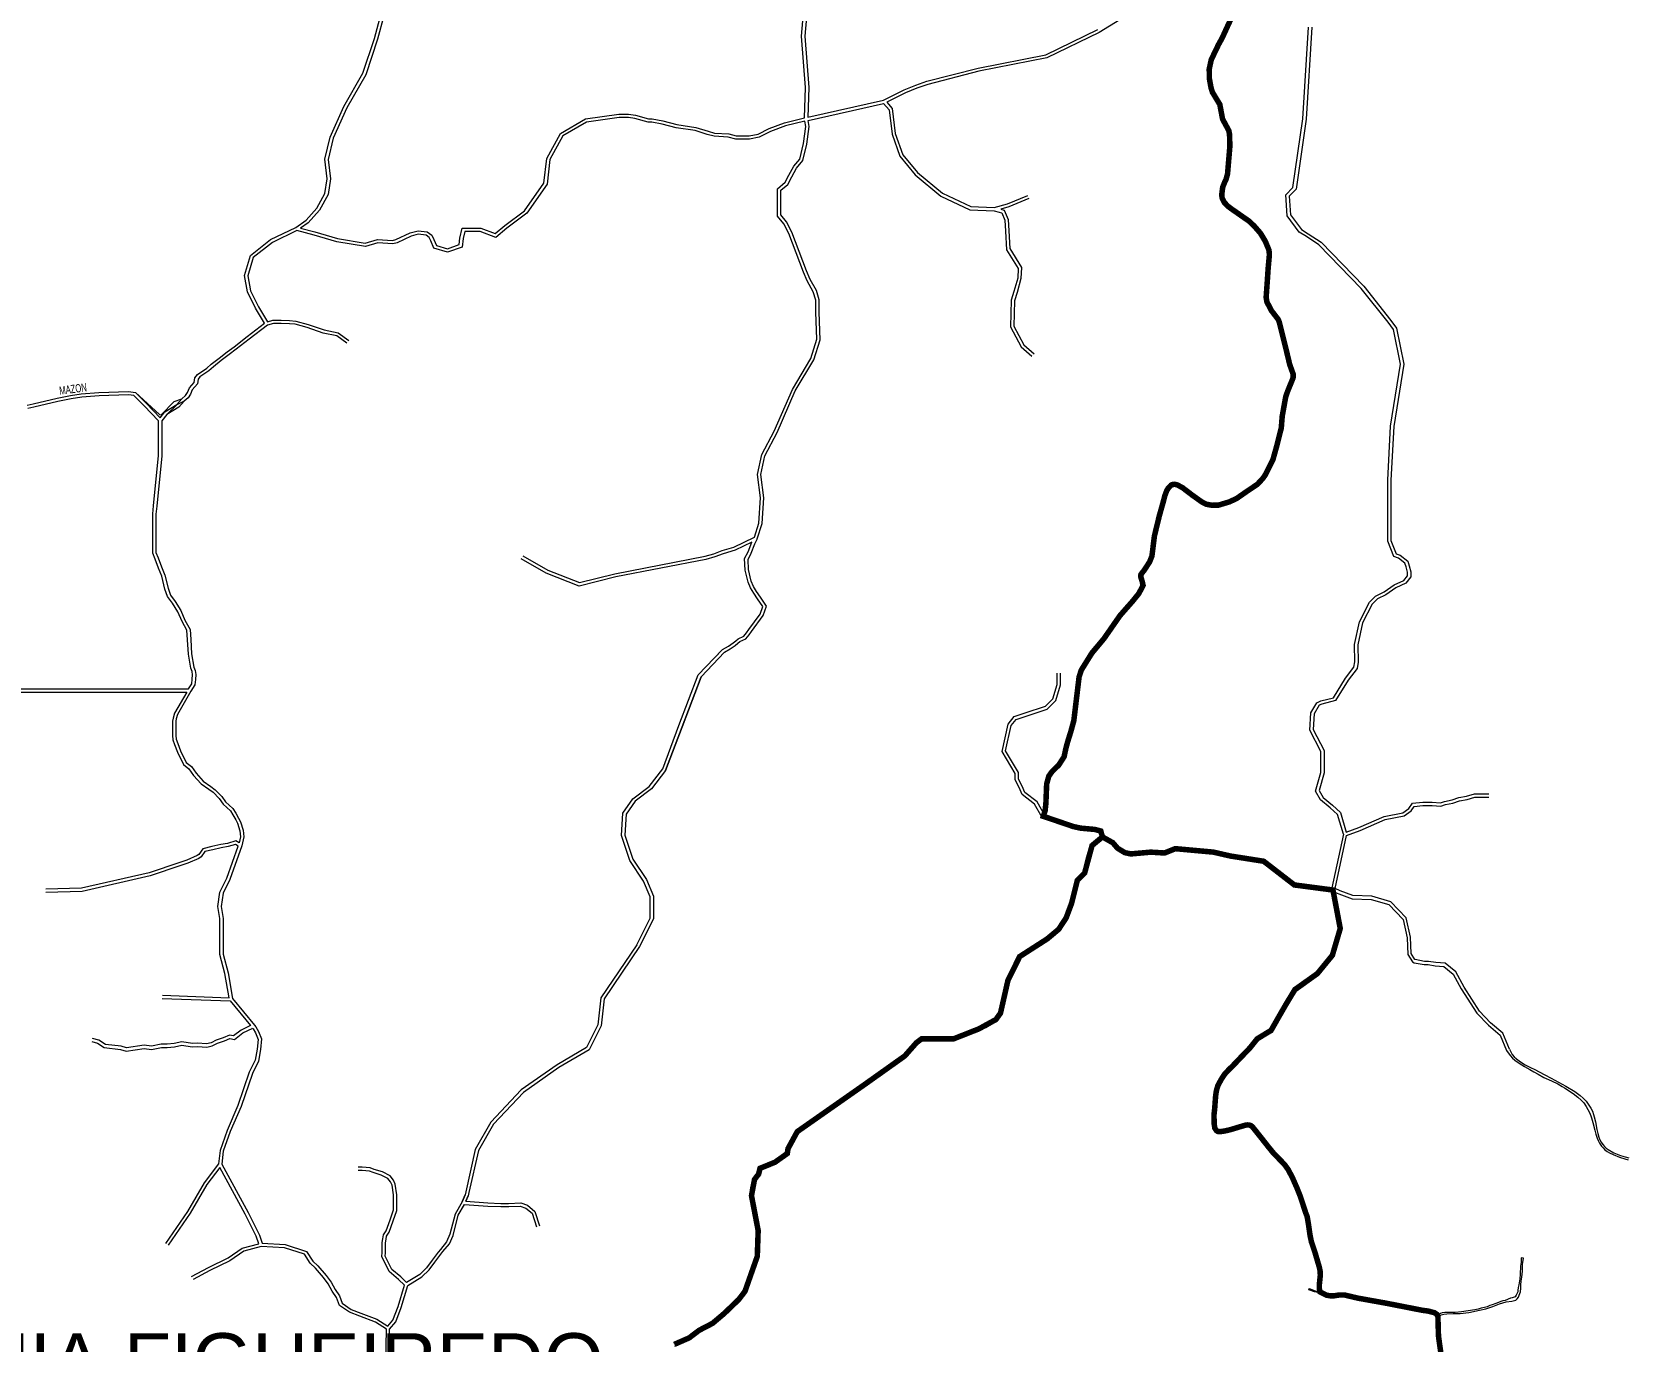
# Model space of a CAD drawing. Header units: millimetres. Extents: x 617885 to 663705, y 7172943 to 7234736.
# Drawn here: x 654254 to 657141, y 7186271 to 7188643 of the extents above; entities that cross this region are included whole.
import ezdxf

# ---------------------------------------------------------------- set-up
doc = ezdxf.new("R2010")
doc.units = ezdxf.units.MM
doc.layers.add('BAIRROS', color=12, linetype='Continuous')
doc.layers.add('TOP_VIAS 10.000', color=7, linetype='Continuous', lineweight=9)
doc.layers.add('VIAS', color=7, linetype='Continuous', lineweight=5)
doc.styles.add('LDUP', font='LDUP.SHX')
doc.styles.get("Standard").update_dxf_attribs({"font": 'arial.ttf'})

msp = doc.modelspace()

# ---------------------------------------------------------------- linework, layer by layer
at = {"layer": 'BAIRROS', "lineweight": 40, "ltscale": 0.3, "const_width": 10}
for points in [[(655417.3, 7186265), (655444.2, 7186276.8), (655461.9, 7186290.3), (655486.3, 7186303), (655507.4, 7186320.8), (655533.8, 7186346.2), (655545.1, 7186361), (655567.4, 7186424.4), (655569, 7186471.1), (655556.9, 7186534.3), (655562.4, 7186563.7), (655569.8, 7186573.4), (655572.4, 7186583.9), (655599.5, 7186594.9), (655621.8, 7186610.7), (655623, 7186619.4), (655639.8, 7186650.3), (655763.2, 7186736.7), (655834.5, 7186787.4), (655855.8, 7186811.6), (655865.3, 7186818.6), (655922.7, 7186818.3), (655968.8, 7186836.5), (655999.6, 7186853.4), (656007.9, 7186865.1), (656021.5, 7186925), (656042.7, 7186967.5), (656092.5, 7186999.5), (656113.2, 7187016.8), (656126.8, 7187037.6), (656136.7, 7187064.1), (656147, 7187105.6), (656160.3, 7187119), (656173.7, 7187168.6), (656192.5, 7187184.2), (656189.5, 7187194.9), (656178.3, 7187197.8), (656153, 7187200.1), (656139.7, 7187203), (656093.2, 7187218.9), (656085.4, 7187221.4), (656088.7, 7187231.8), (656090.1, 7187245.3), (656091.5, 7187280.1), (656095.4, 7187294.4), (656101.4, 7187302.7), (656113.4, 7187314.4), (656123.1, 7187329.5), (656126.4, 7187345.1), (656129.9, 7187357.8), (656135.4, 7187375.4), (656140.7, 7187394.9), (656150.2, 7187473.9), (656154.1, 7187486.2), (656173.5, 7187517.4), (656195.1, 7187543.2), (656224.3, 7187585.2), (656246.9, 7187610.9), (656258.5, 7187625.2), (656266.1, 7187639.9), (656264.4, 7187647.4), (656262, 7187655), (656262.2, 7187659.7), (656268.5, 7187667.8), (656278, 7187682.5), (656282.1, 7187692.8), (656283.9, 7187707.2), (656286.6, 7187729.2), (656295.5, 7187765.8), (656302.7, 7187791.4), (656305.4, 7187802.1), (656309, 7187811.5), (656311.5, 7187815.7), (656316.6, 7187821.2), (656318.6, 7187822.4), (656323.3, 7187823), (656328.4, 7187821.8), (656337.8, 7187816.6), (656355.4, 7187803.2), (656373.7, 7187790.2), (656380.7, 7187786.9), (656390.5, 7187785), (656402.2, 7187785.1), (656422.5, 7187791.2), (656435.6, 7187797.3), (656454.4, 7187810.4), (656472.8, 7187822.7), (656482.5, 7187833), (656486.7, 7187838.8), (656501.1, 7187867), (656508.6, 7187893.9), (656513.8, 7187914.6), (656516.4, 7187924.9), (656518.1, 7187946.2), (656524.4, 7187981.3), (656527.4, 7187990.1), (656528, 7187991.6), (656532.7, 7188003.2), (656537.4, 7188014.7), (656538.1, 7188017.4), (656537.8, 7188022.9), (656531.7, 7188039.9), (656523.7, 7188073.3), (656512.7, 7188117.1), (656510.5, 7188122.1), (656498.5, 7188137.7), (656490.3, 7188153.5), (656489, 7188161.8), (656490.9, 7188188.4), (656492.6, 7188213.6), (656494.9, 7188239), (656494.1, 7188247.3), (656487.4, 7188263.3), (656478.5, 7188278.1), (656467.2, 7188291), (656457.9, 7188299.8), (656426.6, 7188321.6), (656419.7, 7188326.8), (656413.3, 7188333.4), (656409.4, 7188341.3), (656408.5, 7188347), (656410.3, 7188361.3), (656413.9, 7188370.2), (656416.6, 7188376.1), (656419.1, 7188385.3), (656423.3, 7188435.5), (656422.7, 7188456.9), (656421.3, 7188463.9), (656414.1, 7188477.1), (656410, 7188485), (656405.1, 7188511), (656391.7, 7188533.2), (656389.2, 7188541.2), (656386.2, 7188557.7), (656385.9, 7188575.2), (656389.6, 7188592.2), (656402.7, 7188619.5), (656409.1, 7188631), (656429.7, 7188675.9)], [(656806.7, 7186239.8), (656801.1, 7186280), (656800.1, 7186315.2), (656798.1, 7186319.5), (656793.8, 7186322.3), (656781.9, 7186325.4), (656772.2, 7186326.6), (656706.4, 7186339.5), (656655.1, 7186348.7), (656630.4, 7186354.5), (656621.3, 7186354.4), (656611.9, 7186352.9), (656605, 7186352.9), (656598.1, 7186354.1), (656586.6, 7186359.8), (656585.5, 7186364.9), (656585.2, 7186371.8), (656587.1, 7186390.3), (656586.7, 7186397.9), (656585.4, 7186404.4), (656577.2, 7186432.3), (656571.1, 7186450.3), (656568.7, 7186461.4), (656565.6, 7186482.8), (656564.2, 7186491.3), (656563.1, 7186496.9), (656560.5, 7186503.6), (656550.8, 7186533.3), (656544.9, 7186548.1), (656536.9, 7186566.2), (656529.2, 7186581.2), (656522.4, 7186590.6), (656513.3, 7186600.1), (656502.1, 7186611.6), (656492.5, 7186623.4), (656478.4, 7186641.3), (656471.5, 7186650), (656464.5, 7186658.7), (656461.4, 7186661.3), (656457.8, 7186662.4), (656455.6, 7186662.5), (656451.3, 7186662), (656439.8, 7186658.6), (656424.7, 7186654), (656414, 7186651.5), (656405.5, 7186650.3), (656401.4, 7186650.7), (656399.1, 7186652.1), (656396.1, 7186656.5), (656394.8, 7186664.6), (656394.6, 7186680.9), (656395.8, 7186692.1), (656396.9, 7186707.2), (656397.6, 7186715.9), (656398.5, 7186722.1), (656399.6, 7186727.1), (656401.7, 7186734), (656404, 7186738.3), (656408.5, 7186746.3), (656414, 7186754.6), (656422, 7186763.2), (656427.7, 7186768.6), (656438.1, 7186779.5), (656445.6, 7186787.4), (656459.3, 7186801.6), (656472.9, 7186818.5), (656497.9, 7186833.7), (656513.9, 7186861.8), (656525.4, 7186881.7), (656541.2, 7186907.8), (656581.8, 7186936.6), (656608.9, 7186969.7), (656623.2, 7187018.3), (656610, 7187088), (656540.1, 7187097.2), (656484.6, 7187140.1), (656424.2, 7187149.6), (656393.8, 7187156.6), (656324.5, 7187162.9), (656305, 7187155.1), (656280.1, 7187156.6), (656243.8, 7187153.4), (656233.1, 7187155.7), (656219.9, 7187163.7), (656211.3, 7187173.7), (656192.5, 7187184.2), (656189.5, 7187194.9), (656178.3, 7187197.8), (656153, 7187200.1), (656139.7, 7187203), (656093.2, 7187218.9), (656085.4, 7187221.4), (656088.7, 7187231.8), (656090.1, 7187245.3), (656091.5, 7187280.1), (656095.4, 7187294.4), (656101.4, 7187302.7), (656113.4, 7187314.4), (656123.1, 7187329.5), (656126.4, 7187345.1), (656129.9, 7187357.8), (656135.4, 7187375.4), (656140.7, 7187394.9), (656150.2, 7187473.9), (656154.1, 7187486.2), (656173.5, 7187517.4), (656195.1, 7187543.2), (656224.3, 7187585.2), (656246.9, 7187610.9), (656258.5, 7187625.2), (656266.1, 7187639.9), (656264.4, 7187647.4), (656262, 7187655), (656262.2, 7187659.7), (656268.5, 7187667.8), (656278, 7187682.5), (656282.1, 7187692.8), (656283.9, 7187707.2), (656286.6, 7187729.2), (656295.5, 7187765.8), (656302.7, 7187791.4), (656305.4, 7187802.1), (656309, 7187811.5), (656311.5, 7187815.7), (656316.6, 7187821.2), (656318.6, 7187822.4), (656323.3, 7187823), (656328.4, 7187821.8), (656337.8, 7187816.6), (656355.4, 7187803.2), (656373.7, 7187790.2), (656380.7, 7187786.9), (656390.5, 7187785), (656402.2, 7187785.1), (656422.5, 7187791.2), (656435.6, 7187797.3), (656454.4, 7187810.4), (656472.8, 7187822.7), (656482.5, 7187833), (656486.7, 7187838.8), (656501.1, 7187867), (656508.6, 7187893.9), (656513.8, 7187914.6), (656516.4, 7187924.9), (656518.1, 7187946.2), (656524.4, 7187981.3), (656527.4, 7187990.1), (656528, 7187991.6), (656532.7, 7188003.2), (656537.4, 7188014.7), (656538.1, 7188017.4), (656537.8, 7188022.9), (656531.7, 7188039.9), (656523.7, 7188073.3), (656512.7, 7188117.1), (656510.5, 7188122.1), (656498.5, 7188137.7), (656490.3, 7188153.5), (656489, 7188161.8), (656490.9, 7188188.4), (656492.6, 7188213.6), (656494.9, 7188239), (656494.1, 7188247.3), (656487.4, 7188263.3), (656478.5, 7188278.1), (656467.2, 7188291), (656457.9, 7188299.8), (656426.6, 7188321.6), (656419.7, 7188326.8), (656413.3, 7188333.4), (656409.4, 7188341.3), (656408.5, 7188347), (656410.3, 7188361.3), (656413.9, 7188370.2), (656416.6, 7188376.1), (656419.1, 7188385.3), (656423.3, 7188435.5), (656422.7, 7188456.9), (656421.3, 7188463.9), (656414.1, 7188477.1), (656410, 7188485), (656405.1, 7188511), (656391.7, 7188533.2), (656389.2, 7188541.2), (656386.2, 7188557.7), (656385.9, 7188575.2), (656389.6, 7188592.2), (656402.7, 7188619.5), (656409.1, 7188631), (656429.7, 7188675.9)], [(656806.7, 7186239.8), (656801.1, 7186280), (656800.1, 7186315.2), (656798.1, 7186319.5), (656793.8, 7186322.3), (656781.9, 7186325.4), (656772.2, 7186326.6), (656706.4, 7186339.5), (656655.1, 7186348.7), (656630.4, 7186354.5), (656621.3, 7186354.4), (656611.9, 7186352.9), (656605, 7186352.9), (656598.1, 7186354.1), (656586.6, 7186359.8), (656585.5, 7186364.9), (656585.2, 7186371.8), (656587.1, 7186390.3), (656586.7, 7186397.9), (656585.4, 7186404.4), (656577.2, 7186432.3), (656571.1, 7186450.3), (656568.7, 7186461.4), (656565.6, 7186482.8), (656564.2, 7186491.3), (656563.1, 7186496.9), (656560.5, 7186503.6), (656550.8, 7186533.3), (656544.9, 7186548.1), (656536.9, 7186566.2), (656529.2, 7186581.2), (656522.4, 7186590.6), (656513.3, 7186600.1), (656502.1, 7186611.6), (656492.5, 7186623.4), (656478.4, 7186641.3), (656471.5, 7186650), (656464.5, 7186658.7), (656461.4, 7186661.3), (656457.8, 7186662.4), (656455.6, 7186662.5), (656451.3, 7186662), (656439.8, 7186658.6), (656424.7, 7186654), (656414, 7186651.5), (656405.5, 7186650.3), (656401.4, 7186650.7), (656399.1, 7186652.1), (656396.1, 7186656.5), (656394.8, 7186664.6), (656394.6, 7186680.9), (656395.8, 7186692.1), (656396.9, 7186707.2), (656397.6, 7186715.9), (656398.5, 7186722.1), (656399.6, 7186727.1), (656401.7, 7186734), (656404, 7186738.3), (656408.5, 7186746.3), (656414, 7186754.6), (656422, 7186763.2), (656427.7, 7186768.6), (656438.1, 7186779.5), (656445.6, 7186787.4), (656459.3, 7186801.6), (656472.9, 7186818.5), (656497.9, 7186833.7), (656513.9, 7186861.8), (656525.4, 7186881.7), (656541.2, 7186907.8), (656581.8, 7186936.6), (656608.9, 7186969.7), (656623.2, 7187018.3), (656610, 7187088), (656540.1, 7187097.2), (656484.6, 7187140.1), (656424.2, 7187149.6), (656393.8, 7187156.6), (656324.5, 7187162.9), (656305, 7187155.1), (656280.1, 7187156.6), (656243.8, 7187153.4), (656233.1, 7187155.7), (656219.9, 7187163.7), (656211.3, 7187173.7), (656192.5, 7187184.2), (656173.7, 7187168.6), (656160.3, 7187119), (656147, 7187105.6), (656136.7, 7187064.1), (656126.8, 7187037.6), (656113.2, 7187016.8), (656092.5, 7186999.5), (656042.7, 7186967.5), (656021.5, 7186925), (656007.9, 7186865.1), (655999.6, 7186853.4), (655968.8, 7186836.5), (655922.7, 7186818.3), (655865.3, 7186818.6), (655855.8, 7186811.6), (655834.5, 7186787.4), (655763.2, 7186736.7), (655639.8, 7186650.3), (655623, 7186619.4), (655621.8, 7186610.7), (655599.5, 7186594.9), (655572.4, 7186583.9), (655569.8, 7186573.4), (655562.4, 7186563.7), (655556.9, 7186534.3), (655569, 7186471.1), (655567.4, 7186424.4), (655545.1, 7186361), (655533.8, 7186346.2), (655507.4, 7186320.8), (655486.3, 7186303), (655461.9, 7186290.3), (655444.2, 7186276.8), (655417.3, 7186265)]]:
    msp.add_lwpolyline(points, dxfattribs=at)
at = {"layer": 'VIAS', "color": 253}
for points in [[(654731.5, 7188288.3), (654750.1, 7188301.3), (654769.8, 7188323.1), (654784.2, 7188349.9), (654788.3, 7188376.6), (654784.1, 7188411.7), (654793.8, 7188451.8), (654818.4, 7188507.4), (654852.9, 7188567.5), (654874.1, 7188630.8), (654896.4, 7188715.2)], [(654902.4, 7188714.5), (654879.8, 7188629.1), (654858.4, 7188565), (654823.8, 7188504.7), (654799.5, 7188449.9), (654790.2, 7188411.4), (654794.4, 7188376.5), (654790, 7188348), (654774.7, 7188319.6), (654754.1, 7188296.8), (654740, 7188286.9), (654766.2, 7188280.1), (654807.1, 7188268.1), (654857.4, 7188259.8), (654879.5, 7188266.5), (654906.9, 7188264.8), (654913, 7188266.4), (654938.6, 7188278.3), (654953.1, 7188281.9), (654969.8, 7188280.1), (654977.9, 7188274), (654981.6, 7188266.5), (654986.3, 7188255.7), (655006.2, 7188249.6), (655027.4, 7188257.2), (655028.9, 7188269.1), (655032.9, 7188287), (655066.6, 7188287), (655092.8, 7188277.2), (655110.3, 7188291.5), (655145.8, 7188318.5), (655181, 7188368.7), (655186.1, 7188412.9), (655210.7, 7188458.5), (655256.3, 7188484.8), (655316.9, 7188493.5), (655334.4, 7188493.5), (655346.8, 7188491.7), (655370.5, 7188484.9), (655377.2, 7188484.9), (655396.3, 7188481.5), (655421.9, 7188474.6), (655456.1, 7188469.5), (655478.5, 7188462.6), (655490.1, 7188459.3), (655515.7, 7188457.6), (655529.3, 7188454.2), (655552.5, 7188454.2), (655568.9, 7188457.5), (655589.2, 7188467.6), (655616.8, 7188478), (655653.2, 7188486.9), (655654.7, 7188541.7), (655647.4, 7188634.8), (655653.5, 7188704.7)], [(655659.5, 7188704), (655653.4, 7188634.7), (655660.7, 7188541.8), (655659.2, 7188488.3), (655796.2, 7188519.1), (655833.6, 7188537.4), (655854.5, 7188546.2), (655874.5, 7188553.1), (655967.2, 7188577.1), (656090.2, 7188601), (656183.9, 7188647)], [(656280.2, 7188698.6), (656186.8, 7188641.7), (656092.1, 7188595.3), (655968.5, 7188571.3), (655876.2, 7188547.4), (655856.6, 7188540.6), (655836.1, 7188531.9), (655802, 7188515.2), (655811.9, 7188503.6), (655817.3, 7188458.5), (655830.8, 7188420.1), (655857.8, 7188387.9), (655903, 7188350.2), (655954, 7188326.2), (655996.4, 7188324.2), (656020.7, 7188331.1), (656057.2, 7188346.2)], [(656719.6, 7188103.3), (656709.8, 7188116.4), (656661.2, 7188177.7), (656584.6, 7188256.8), (656561.9, 7188271.9), (656548.6, 7188279.9), (656527.3, 7188309.2), (656524.5, 7188347.3), (656537.6, 7188360.4), (656555.4, 7188484.8), (656565.6, 7188651.1)], [(656571.6, 7188650.8), (656561.4, 7188484.2), (656543.3, 7188357.5)], [(655670, 7188048.3), (655681.4, 7188084.9), (655679.2, 7188134.6), (655679.2, 7188157.4), (655674.5, 7188173.8), (655663.2, 7188194.1), (655656.5, 7188209.6), (655629.8, 7188279.8), (655620.6, 7188298.2), (655609.9, 7188311.1), (655609.9, 7188355.6), (655622.7, 7188366.3), (655629.7, 7188380.2), (655638.5, 7188395.5), (655649.9, 7188409.3), (655656.9, 7188439.2), (655661.4, 7188471.2), (655659.6, 7188482.3), (655796.1, 7188512.9), (655806.2, 7188501.1), (655811.4, 7188457.1), (655825.5, 7188417.1), (655853.6, 7188383.6), (655899.7, 7188345.1), (655952.6, 7188320.3), (655996.3, 7188318.1), (656005.5, 7188315.9), (656010.1, 7188314.5), (656015.8, 7188301.5), (656016.7, 7188281.8), (656019, 7188248), (656040.1, 7188214), (656039, 7188196.5), (656032, 7188172.1), (656027.2, 7188156.4), (656026, 7188108.2), (656045.5, 7188071.7), (656064.8, 7188054.8)], [(655395, 7188475.6), (655376.6, 7188478.9), (655369.6, 7188478.9), (655345.5, 7188485.8), (655334, 7188487.5), (655317.3, 7188487.5), (655258.3, 7188479.1), (655215.2, 7188454.2), (655191.9, 7188411.1), (655186.8, 7188366.5), (655150.2, 7188314.3), (655114, 7188286.8), (655093.9, 7188270.3), (655065.5, 7188281), (655037.7, 7188281), (655034.8, 7188268.1), (655032.9, 7188252.8), (655006.3, 7188243.3), (654981.8, 7188250.8), (654976.2, 7188264), (654973.1, 7188270.1), (654967.5, 7188274.3), (654953.5, 7188275.8), (654940.6, 7188272.6), (654915, 7188260.7), (654907.5, 7188258.8), (654880.2, 7188260.5), (654857.9, 7188253.6), (654805.7, 7188262.3), (654764.6, 7188274.3), (654733.3, 7188282.5), (654689.1, 7188261.3), (654654.6, 7188233.8), (654645, 7188200.9), (654649.8, 7188173.6), (654663.8, 7188144.7), (654680.3, 7188117.5), (654690.3, 7188120.5), (654705.2, 7188120.5), (654720.4, 7188119.9), (654731.5, 7188118.7), (654754, 7188112.6), (654782.7, 7188102.5), (654808.3, 7188097.6), (654827.4, 7188083.4)], [(655603.9, 7188308.9), (655603.9, 7188358.4), (655617.9, 7188370.1), (655624.4, 7188383), (655633.5, 7188399), (655644.4, 7188412.1), (655651, 7188440.3), (655655.4, 7188471.1), (655653.7, 7188480.9), (655618.6, 7188472.2), (655591.6, 7188462.1), (655570.9, 7188451.8), (655553.1, 7188448.2), (655528.5, 7188448.2), (655514.8, 7188451.7), (655489.1, 7188453.4), (655476.8, 7188456.9), (655454.8, 7188463.7), (655420.7, 7188468.8), (655395, 7188475.6)], [(656059.5, 7188340.6), (656022.7, 7188325.4), (656008.3, 7188321.3), (656014.5, 7188319.4), (656021.7, 7188302.9), (656022.7, 7188282.1), (656024.9, 7188249.9), (656046.2, 7188215.6), (656045, 7188195.5), (656037.8, 7188170.4), (656033.2, 7188155.5), (656032.1, 7188109.6), (656050.3, 7188075.5), (656068.7, 7188059.3)], [(656543.3, 7188357.5), (656530.7, 7188345)], [(656530.7, 7188345), (656533.1, 7188311.4)], [(655142.5, 7187693.2), (655187.9, 7187667.3), (655245.4, 7187644.9), (655309.7, 7187661), (655472.9, 7187692.6), (655488.6, 7187697.3), (655503.7, 7187702.9), (655525.1, 7187709.2), (655562.1, 7187727.1), (655570.5, 7187752.8), (655573, 7187798.3), (655567.9, 7187841), (655575.6, 7187876.8), (655598.2, 7187919.5), (655630.9, 7187994.9), (655664.5, 7188050.7), (655675.4, 7188085.7), (655673.2, 7188134.5), (655673.2, 7188156.5), (655668.9, 7188171.5), (655657.8, 7188191.5), (655651, 7188207.3), (655624.3, 7188277.4), (655615.5, 7188294.9), (655603.9, 7188308.9)], [(656533.1, 7188311.4), (656552.8, 7188284.4), (656565.1, 7188277)], [(654245.3, 7187966.2), (654256.1, 7187968.7), (654299.5, 7187978.9), (654323.4, 7187984), (654343.1, 7187986.8), (654374.9, 7187989.5), (654428.8, 7187990.9), (654441, 7187989.4), (654484.6, 7187949.2), (654487.8, 7187948.7), (654511.4, 7187973), (654525, 7187977.7), (654532, 7187983.7), (654535.7, 7187989.2), (654538.8, 7187997.6), (654547.8, 7188007.6), (654548.8, 7188015.7), (654553.7, 7188021.8), (654570.4, 7188033.3), (654578.5, 7188040.4), (654593, 7188051.7), (654607.4, 7188063), (654619.7, 7188072.2), (654643.3, 7188090.7), (654675, 7188114.7), (654658.5, 7188141.9), (654644.1, 7188171.8), (654638.8, 7188201.2), (654649.4, 7188237.3), (654685.9, 7188266.4), (654731.5, 7188288.3)], [(656565.1, 7188277), (656588.5, 7188261.4), (656665.7, 7188181.6), (656714.6, 7188120), (656725.2, 7188105.8), (656738.2, 7188040.5), (656720.2, 7187927.5)], [(654823.8, 7188078.6), (654805.8, 7188092), (654781.1, 7188096.7), (654752.2, 7188106.9), (654730.4, 7188112.8), (654719.9, 7188113.9), (654705.1, 7188114.5), (654691.2, 7188114.5), (654680.4, 7188111.2), (654646.9, 7188085.9), (654623.3, 7188067.5), (654611, 7188058.3), (654596.7, 7188047), (654582.4, 7188035.8), (654574.1, 7188028.5), (654557.9, 7188017.4), (654554.6, 7188013.3), (654553.5, 7188005), (654544, 7187994.4), (654541, 7187986.4), (654536.5, 7187979.7), (654529.2, 7187973.4), (654519.8, 7187962.9), (654498.3, 7187949.7), (654489.1, 7187938), (654489.1, 7187874.8), (654479.8, 7187783.5), (654478.4, 7187768.9), (654478.4, 7187699.3), (654482.6, 7187689.5), (654488.5, 7187673.4), (654494.4, 7187658.5), (654500.3, 7187635), (654504.5, 7187622.4), (654513.1, 7187610.9), (654523.6, 7187594.5), (654530.9, 7187576.8), (654540, 7187560.2), (654541.5, 7187542), (654543, 7187515.7), (654547.1, 7187491.6), (654549.6, 7187485.8), (654550.8, 7187478.3), (654550, 7187469.6), (654548.9, 7187459.6), (654541.7, 7187448.1), (654517.6, 7187405.9), (654515, 7187398), (654514.4, 7187393.6)], [(656629, 7187188.9), (656618.4, 7187225.1), (656605, 7187237), (656587.3, 7187251.5), (656578.5, 7187267.2), (656588.2, 7187301), (656588.2, 7187339.1), (656568.2, 7187377.5), (656570.1, 7187409.1), (656580.6, 7187427.4), (656588, 7187430.5), (656610.9, 7187436.4), (656632.5, 7187471.8), (656648, 7187491.7), (656649.6, 7187501.3), (656648.8, 7187532.6), (656657.8, 7187574.1), (656676.4, 7187609.4), (656687.3, 7187620.3), (656702.9, 7187628.1), (656720.9, 7187641), (656738.4, 7187648.5), (656745, 7187657.3), (656745, 7187663.6), (656742.6, 7187673.4), (656740.3, 7187680.1), (656728.6, 7187689.4), (656720.1, 7187692.3), (656709.1, 7187719.7), (656709.1, 7187830.5), (656714.3, 7187928.1), (656732.1, 7188040.4), (656719.6, 7188103.3)], [(655401.4, 7187304.3), (655431.1, 7187383.6), (655465.5, 7187474.3), (655508, 7187518.9), (655518.4, 7187524.9), (655527.2, 7187530.7), (655532.4, 7187535.1), (655536, 7187538.1), (655546.9, 7187542.9), (655552.7, 7187550.5), (655557.1, 7187556.2), (655578.3, 7187585.2), (655584, 7187602.3), (655573, 7187618.8), (655566.2, 7187629), (655560.4, 7187638.1), (655556.4, 7187647.8), (655551.4, 7187668.5), (655550.6, 7187687), (655556.2, 7187698.3), (655563, 7187715.3), (655567.2, 7187723.6), (655567.4, 7187724), (655576.4, 7187751.7), (655579, 7187798.5), (655574, 7187840.7), (655581.3, 7187874.7), (655603.6, 7187916.9), (655636.3, 7187992.2), (655670, 7188048.3)], [(653862.8, 7187452.7), (654537.5, 7187452.7), (654543.1, 7187461.6), (654544, 7187470.2), (654544.7, 7187478.1), (654543.8, 7187484.1), (654541.3, 7187489.9), (654537, 7187515), (654535.5, 7187541.5), (654534.1, 7187558.5), (654525.5, 7187574.2), (654518.2, 7187591.7), (654508.1, 7187607.5), (654499.1, 7187619.5), (654494.5, 7187633.3), (654488.7, 7187656.7), (654482.9, 7187671.2), (654477, 7187687.3), (654472.4, 7187698.1), (654472.4, 7187769.2), (654473.9, 7187784.1), (654483.1, 7187875.1), (654483.1, 7187937.9), (654456.7, 7187965.2), (654438.2, 7187983.7), (654428.5, 7187984.9), (654375.2, 7187983.5), (654343.8, 7187980.8), (654324.5, 7187978.1), (654300.8, 7187973), (654257.4, 7187962.8), (654246.1, 7187960.2)], [(654441, 7187989.4), (654461, 7187969.4), (654485.9, 7187943.6), (654494.3, 7187954.2), (654515.9, 7187967.6), (654525, 7187977.7)], [(654529.2, 7187973.4), (654516.3, 7187966.9), (654498.3, 7187949.7)], [(656720.2, 7187927.5), (656715.1, 7187830.4), (656715.1, 7187720.9), (656724.6, 7187697.1)], [(655532.8, 7187543.3), (655543.1, 7187547.8), (655548, 7187554.2), (655552.3, 7187559.8), (655572.9, 7187587.9), (655577.4, 7187601.4), (655568, 7187615.5), (655561.2, 7187625.7), (655555.1, 7187635.3), (655550.6, 7187645.9), (655545.4, 7187667.7), (655544.5, 7187688.3), (655550.8, 7187700.7), (655557.8, 7187718.4), (655527.3, 7187703.6), (655505.6, 7187697.2), (655490.5, 7187691.6), (655474.3, 7187686.8), (655311, 7187655.1), (655245, 7187638.6), (655185.3, 7187661.8), (655139.5, 7187688)], [(656724.6, 7187697.1), (656731.5, 7187694.8), (656745.5, 7187683.7), (656748.3, 7187675), (656751, 7187664.3)], [(656751, 7187664.3), (656751, 7187655.3), (656742.2, 7187643.6), (656723.9, 7187635.7), (656706, 7187622.9), (656690.8, 7187615.4)], [(656690.8, 7187615.4), (656681.2, 7187605.8)], [(656681.2, 7187605.8), (656663.5, 7187572)], [(656663.5, 7187572), (656654.8, 7187532.1), (656655.7, 7187500.8)], [(655349.1, 7186988.8), (655373.4, 7187037.3), (655373.4, 7187075.4), (655361.4, 7187104.2), (655336.7, 7187141.3), (655321.5, 7187186.6), (655324.1, 7187227.5), (655342.1, 7187253.2), (655371.8, 7187275.5), (655396.1, 7187307.3), (655425.5, 7187385.8), (655460.3, 7187477.6), (655504.2, 7187523.6), (655515.2, 7187530), (655523.6, 7187535.5), (655528.5, 7187539.7), (655532.8, 7187543.3)], [(655503.9, 7187523.3), (655460.3, 7187477.6)], [(655508, 7187518.9), (655465.5, 7187474.3), (655431.1, 7187383.6), (655401.4, 7187304.3), (655376.1, 7187271.2), (655346.5, 7187249), (655330, 7187225.4), (655327.6, 7187187.4), (655342.1, 7187143.9), (655366.7, 7187107), (655379.4, 7187076.6), (655379.4, 7187035.9), (655354.3, 7186985.7), (655289.8, 7186890.7), (655284.6, 7186842), (655262.9, 7186798.3), (655208, 7186766.4), (655143.7, 7186721.3), (655089.9, 7186664.1), (655062.4, 7186615.9), (655045.2, 7186539.8), (655043.8, 7186534.2), (655039.8, 7186524.4), (655079.5, 7186521.5), (655102.9, 7186520.4), (655117.1, 7186520.4), (655139.1, 7186521.5), (655151.4, 7186517), (655164.8, 7186505.9), (655173.2, 7186479.5)], [(656655.7, 7187500.8), (656653.7, 7187489.2), (656637.4, 7187468.4)], [(655864, 7186821.3), (655921.5, 7186821.3), (655932.5, 7186824.6), (655948.6, 7186831.5), (655963.7, 7186837.3), (655978.6, 7186844.2), (655997.6, 7186855.4), (656005, 7186866), (656018.9, 7186926.6), (656040.4, 7186969.6), (656090.7, 7187001.4), (656111.2, 7187019.2), (656123.9, 7187039.6), (656134.2, 7187065.4), (656139.4, 7187086.1), (656144.8, 7187107.9), (656157.9, 7187120.9), (656163, 7187143.8), (656171.1, 7187170.9), (656188.8, 7187186), (656187.4, 7187192.2), (656179, 7187194.3), (656164.7, 7187195.8), (656150.6, 7187197.4), (656141, 7187199), (656129.3, 7187202.7), (656083.2, 7187219.5), (656069.7, 7187243.7), (656047.1, 7187261), (656041.5, 7187273.6), (656034.6, 7187287.4), (656034.6, 7187299.2), (656010.7, 7187339), (656021.5, 7187388.6), (656032.9, 7187402.3), (656052.4, 7187408.8), (656089.1, 7187421), (656102.7, 7187434.5), (656110.6, 7187460.4), (656110.6, 7187480.7)], [(656629, 7187188.9), (656608, 7187092.2), (656541.6, 7187099.9), (656486.7, 7187142.8), (656426.2, 7187152.2), (656394, 7187159.8), (656369.3, 7187162.9), (656324.1, 7187166), (656305.7, 7187158.4), (656280.2, 7187159.9), (656260, 7187158.3), (656243.6, 7187156.8), (656235.3, 7187158.2), (656222.4, 7187165.4), (656213.2, 7187176), (656194.8, 7187186.9), (656192.4, 7187197.1), (656180.1, 7187200.2), (656165.3, 7187201.8), (656151.4, 7187203.4), (656142.4, 7187204.9), (656131.3, 7187208.4), (656087.4, 7187224.3), (656074.3, 7187247.8), (656051.9, 7187264.9), (656046.9, 7187276.2), (656040.6, 7187288.8), (656040.6, 7187300.9), (656017, 7187340), (656027, 7187385.9), (656036.4, 7187397.1), (656054.3, 7187403.1), (656092.4, 7187415.8), (656108, 7187431.4), (656116.6, 7187459.5), (656116.6, 7187480.7)], [(656637.4, 7187468.4), (656614.8, 7187431.2), (656589.9, 7187424.8)], [(653862.8, 7187446.7), (654534, 7187446.7), (654512.1, 7187408.4), (654509.2, 7187399.4), (654508.4, 7187394)], [(656576, 7187407.3), (656574.3, 7187378.8), (656594.2, 7187340.6), (656594.2, 7187300.2)], [(656584.8, 7187422.6), (656576, 7187407.3)], [(656589.9, 7187424.8), (656584.8, 7187422.6)], [(654508.4, 7187394), (654508.4, 7187367.7), (654509.1, 7187360.2), (654512.1, 7187351.4), (654517.1, 7187337.8), (654528, 7187315.3), (654538, 7187307.4), (654546.3, 7187295.7), (654560, 7187280.5), (654574.3, 7187270.5), (654581.8, 7187265.1), (654592.7, 7187253.5), (654599.8, 7187243.6), (654613.1, 7187231.7)], [(654514.4, 7187393.6), (654514.4, 7187368), (654515, 7187361.4), (654517.7, 7187353.4), (654522.6, 7187340.2), (654532.8, 7187319.2), (654542.4, 7187311.6), (654551, 7187299.4), (654564, 7187285.1), (654577.8, 7187275.4), (654585.8, 7187269.6), (654597.4, 7187257.3), (654604.3, 7187247.6), (654617.8, 7187235.6), (654623, 7187227.4)], [(656594.2, 7187300.2), (656585, 7187268)], [(656585, 7187268), (656592, 7187255.4)], [(656851.6, 7187258), (656866.4, 7187262.4)], [(656866.4, 7187262.4), (656892.5, 7187262.4)], [(654613.1, 7187231.7), (654617.8, 7187224.4), (654622.7, 7187215.3), (654626, 7187209.3), (654630.1, 7187195.1), (654631.4, 7187184.6), (654629, 7187173.6), (654623.1, 7187177.1), (654607.6, 7187172.4), (654595.6, 7187170.3), (654579.7, 7187166.7), (654563.5, 7187162.9), (654556.1, 7187152.4), (654553.2, 7187150.7), (654534.1, 7187142.2), (654521.3, 7187138), (654466.3, 7187119.4), (654343.7, 7187091.6), (654278.8, 7187089.4)], [(656592, 7187255.4), (656608.9, 7187241.6)], [(656608.9, 7187241.6), (656623.7, 7187228.4), (656634, 7187193), (656657, 7187201.5), (656702.5, 7187221.2), (656736.4, 7187228)], [(656646, 7187077.9), (656622.9, 7187086.3), (656613.8, 7187090.6), (656634.6, 7187186.8), (656659.2, 7187195.9), (656704.3, 7187215.5), (656738.9, 7187222.4), (656751.8, 7187231.6), (656757.3, 7187239.4), (656772.9, 7187241), (656789.7, 7187241), (656805.6, 7187240.1), (656813.7, 7187242.8), (656827.4, 7187245.4), (656839.4, 7187249.6), (656853, 7187252.2), (656867.2, 7187256.4)], [(656736.4, 7187228), (656747.5, 7187235.9)], [(656747.5, 7187235.9), (656753.9, 7187245.1), (656772.6, 7187247), (656789.9, 7187247)], [(656789.9, 7187247), (656804.8, 7187246.2), (656812.2, 7187248.6), (656825.8, 7187251.2), (656837.8, 7187255.4)], [(656837.8, 7187255.4), (656851.6, 7187258)], [(656867.2, 7187256.4), (656892.5, 7187256.4)], [(654623, 7187227.4), (654627.9, 7187218.2), (654631.6, 7187211.6), (654636, 7187196.3), (654637.5, 7187184.3), (654634, 7187168.3), (654633.9, 7187168), (654612.4, 7187107.3), (654599.9, 7187082.4), (654596.5, 7187058.1), (654600, 7187036.7), (654600, 7186972), (654609, 7186938.1), (654617.1, 7186891.2), (654656.9, 7186843.2), (654657, 7186843), (654659.3, 7186839.9), (654663.9, 7186831.6), (654669.4, 7186818.3), (654667.8, 7186799.1), (654664.1, 7186778.1), (654652.9, 7186755.6), (654632.4, 7186695.7), (654612.7, 7186650.3), (654600.3, 7186614.8), (654597.8, 7186591.3), (654645.3, 7186503.6), (654665.6, 7186463), (654670.5, 7186448), (654712.1, 7186445.6), (654751.2, 7186433.4), (654762.5, 7186415.7), (654771.7, 7186407.2), (654786.7, 7186389.9), (654795.5, 7186377.9), (654802.6, 7186364.6), (654810.5, 7186352.8), (654815.7, 7186339.3), (654831.8, 7186328.3), (654849.4, 7186321.5), (654878.6, 7186310.4), (654898.1, 7186297.8), (654907.5, 7186309), (654916.9, 7186333.8), (654928.4, 7186372.4), (654917.8, 7186382.6), (654900.8, 7186396.8), (654887.2, 7186423.9), (654888.3, 7186431.1), (654888.3, 7186449.5), (654889.2, 7186456.2), (654890.2, 7186463.2), (654895, 7186470.9), (654902.3, 7186490.8), (654908.5, 7186508.7), (654908.5, 7186535.6), (654905.9, 7186553.4), (654903.4, 7186559.2), (654898.5, 7186565.7), (654886.4, 7186571.7), (654871.9, 7186576.2), (654864.8, 7186578.9), (654851.5, 7186579.8), (654844.3, 7186579.8)], [(655865.9, 7186815.3), (655922.3, 7186815.3), (655934.5, 7186819), (655950.9, 7186826), (655966, 7186831.8), (655981.4, 7186838.8), (656001.8, 7186850.9), (656010.6, 7186863.5), (656024.5, 7186924.6), (656045, 7186965.4), (656094.3, 7186996.5), (656115.8, 7187015.3), (656129.3, 7187036.9), (656139.9, 7187063.5), (656145.2, 7187084.7), (656150.3, 7187104.8), (656163.4, 7187117.9), (656168.8, 7187142.3), (656176.4, 7187167.5), (656192.5, 7187181.3), (656209.3, 7187171.4), (656218.6, 7187160.6), (656233.3, 7187152.5), (656243.3, 7187150.8), (656260.5, 7187152.4), (656280.2, 7187153.9), (656306.7, 7187152.3), (656325.1, 7187160), (656368.7, 7187157), (656393, 7187153.9), (656425.1, 7187146.3), (656484.2, 7187137.1), (656538.5, 7187094.7), (656540, 7187094.1), (656607.8, 7187086.2), (656620.1, 7187018.2), (656606.3, 7186970.7), (656579.8, 7186938.3), (656538.9, 7186909), (656507.3, 7186857.3), (656496.2, 7186835.1), (656471.9, 7186822.2), (656455.4, 7186802)], [(654609, 7187166.6), (654596.7, 7187164.4), (654581.1, 7187160.9), (654567.1, 7187157.5), (654560.2, 7187147.9), (654555.9, 7187145.3), (654536.3, 7187136.6), (654523.2, 7187132.3), (654467.9, 7187113.6), (654344.5, 7187085.6), (654279, 7187083.4)], [(654594, 7186971.2), (654594, 7187036.2), (654590.4, 7187058), (654594.1, 7187084.2), (654606.9, 7187109.7), (654627.4, 7187167.6), (654622.3, 7187170.6), (654609, 7187166.6)], [(656460, 7186798.2), (656475.8, 7186817.4), (656500.7, 7186830.7), (656512.5, 7186854.3), (656543.4, 7186904.9), (656583.9, 7186933.9), (656611.7, 7186967.9), (656626.3, 7187017.9), (656614.4, 7187083.7), (656620.6, 7187080.8), (656644.8, 7187072), (656679.3, 7187070.9), (656711.4, 7187061.6), (656737.1, 7187034.8), (656744.4, 7187001.6), (656745.5, 7186971), (656753.9, 7186957.8), (656757.2, 7186956.2), (656775, 7186952.8), (656782.6, 7186952.8), (656795.4, 7186950.7), (656810.7, 7186949.7), (656827.7, 7186935.6), (656842.5, 7186909.2), (656870.7, 7186864.9), (656891.5, 7186842.9), (656912.6, 7186825), (656924.2, 7186797.4)], [(656929.7, 7186799.7), (656917.5, 7186828.6), (656895.6, 7186847.2), (656875.4, 7186868.6), (656847.7, 7186912.3), (656832.4, 7186939.6), (656813, 7186955.6), (656796.1, 7186956.7), (656783.1, 7186958.8), (656775.6, 7186958.8), (656759.1, 7186961.9), (656758.1, 7186962.4), (656751.4, 7186972.9), (656750.4, 7187002.4), (656742.6, 7187037.8), (656714.6, 7187066.9), (656680.2, 7187076.9), (656646, 7187077.9)], [(655349.1, 7186988.8), (655284, 7186892.8), (655278.8, 7186843.7), (655258.3, 7186802.5), (655204.8, 7186771.5), (655139.7, 7186725.8), (655085.1, 7186667.7), (655056.7, 7186618.1), (655039.3, 7186541.2), (655038.1, 7186536.1), (655032.7, 7186523.1), (655020.1, 7186501), (655010.7, 7186464.3), (655004.7, 7186450.4), (654993.5, 7186437.1), (654989.2, 7186431.8), (654978.8, 7186417.2)], [(654490, 7186897.3), (654610.7, 7186893), (654603.1, 7186936.8), (654594, 7186971.2)], [(654489.8, 7186891.3), (654612.9, 7186887), (654649.8, 7186842.3), (654632.4, 7186834.4), (654619, 7186823.6), (654611.6, 7186825), (654600.2, 7186820.4), (654587.3, 7186816.1), (654578.1, 7186811.2), (654569.7, 7186809.3), (654553.6, 7186810.7), (654544.4, 7186810), (654525, 7186812.8), (654511.1, 7186809.9), (654498.6, 7186808.5), (654487.8, 7186808.5), (654470.2, 7186805), (654456.8, 7186807.1), (654424.9, 7186802.2), (654415.4, 7186804.9), (654386.7, 7186808.4), (654374.7, 7186816.1), (654363.6, 7186819.1)], [(654362.1, 7186813.3), (654372.3, 7186810.6), (654384.6, 7186802.6), (654414.2, 7186799), (654424.6, 7186796), (654456.8, 7186801.1), (654470.4, 7186798.9), (654488.4, 7186802.5), (654498.9, 7186802.5), (654512.1, 7186804), (654525.2, 7186806.7), (654544.2, 7186803.9), (654553.6, 7186804.6), (654570.2, 7186803.2), (654580.3, 7186805.5), (654589.6, 7186810.6), (654602.3, 7186814.8), (654612.3, 7186818.8), (654620.6, 7186817.2), (654635.6, 7186829.2), (654653.6, 7186837.5), (654654.3, 7186836.7), (654658.5, 7186829), (654663.3, 7186817.3), (654661.9, 7186799.9), (654658.3, 7186780), (654647.4, 7186758), (654626.9, 7186697.8), (654607.1, 7186652.4), (654594.5, 7186616.1), (654591.8, 7186591.9), (654565.8, 7186557.8), (654535.2, 7186505.8), (654495.5, 7186447.9)], [(654652.2, 7186839.4), (654652.2, 7186839.4)], [(655418, 7186261.9), (655445.7, 7186274.1), (655462.6, 7186287.6), (655488, 7186301.1), (655508.6, 7186318.3), (655522.1, 7186331.8), (655535.8, 7186343.7), (655548.1, 7186359.6), (655553.3, 7186375.2), (655570.3, 7186422.8), (655572.1, 7186470.9), (655560.3, 7186534.8), (655561.9, 7186547.7), (655565.1, 7186562.1), (655571.8, 7186570.4), (655574.9, 7186581.5), (655585.3, 7186585.9), (655590.5, 7186587.6), (655601, 7186592.9), (655624.1, 7186608.9), (655625.9, 7186618), (655642.4, 7186648.1), (655836.3, 7186784.5), (655858.3, 7186809.8)], [(655832.3, 7186789), (655854.2, 7186814.3), (655864, 7186821.3)], [(655858.3, 7186809.8), (655865.9, 7186815.3)], [(655416.2, 7186267.7), (655442.5, 7186279.2), (655459.3, 7186292.7), (655484.6, 7186306.1), (655504.6, 7186322.7), (655518, 7186336.2), (655531.4, 7186347.9), (655542.7, 7186362.4), (655547.6, 7186377.1), (655564.4, 7186424), (655566, 7186470.4), (655554.2, 7186534.6), (655556, 7186548.7), (655559.5, 7186564.7), (655566.3, 7186573.3), (655569.9, 7186585.9), (655583.2, 7186591.5), (655588.2, 7186593.2), (655597.9, 7186598.1), (655618.7, 7186612.4), (655620.2, 7186620.1), (655637.8, 7186652.2), (655832.3, 7186789)], [(654542.9, 7186387.7), (654573.3, 7186404.4), (654609.2, 7186421.6), (654634.7, 7186439), (654664.5, 7186447.2), (654660, 7186460.7), (654639.9, 7186500.8), (654594.3, 7186585.2), (654570.7, 7186554.4), (654540.2, 7186502.6), (654500.5, 7186444.6)], [(654978.8, 7186417.2), (654968.5, 7186403.8), (654956.3, 7186391.7), (654932.2, 7186377.1), (654921.8, 7186387.1), (654905.6, 7186400.6), (654893.4, 7186425), (654894.3, 7186430.7), (654894.3, 7186449.1), (654895.1, 7186455.3), (654896, 7186461.1), (654900.4, 7186468.2), (654907.9, 7186488.8), (654914.5, 7186507.7), (654914.5, 7186536), (654911.7, 7186555.1), (654908.6, 7186562.2), (654902.4, 7186570.4), (654888.7, 7186577.3), (654873.8, 7186581.9), (654866.1, 7186584.8), (654851.7, 7186585.8), (654844.3, 7186585.8)], [(654899, 7186141.3), (654901.6, 7186292.7), (654912.8, 7186305.9), (654922.6, 7186331.9), (654934.3, 7186371.3), (654960.1, 7186387), (654973, 7186399.9), (654983.6, 7186413.6), (654994, 7186428.2), (654998.1, 7186433.3), (655009.8, 7186447.2), (655016.4, 7186462.4), (655025.7, 7186498.7), (655037.1, 7186518.6), (655079.1, 7186515.5), (655102.8, 7186514.4), (655117.2, 7186514.4), (655138.2, 7186515.4), (655148.4, 7186511.7), (655159.6, 7186502.4), (655167.5, 7186477.7)], [(655032.7, 7186522.9), (655038.1, 7186536.1)], [(655039.8, 7186524.4), (655043.8, 7186534.2)], [(654893, 7186141.2), (654895.6, 7186292.2), (654875.8, 7186305.1), (654847.3, 7186315.9), (654829, 7186323), (654810.8, 7186335.4), (654805.1, 7186350), (654797.4, 7186361.5), (654790.4, 7186374.7), (654782, 7186386.1), (654767.4, 7186403.1), (654757.9, 7186411.8), (654747.4, 7186428.3), (654711, 7186439.7), (654668.6, 7186442.1), (654637.2, 7186433.5), (654612.2, 7186416.4), (654576, 7186399), (654545.8, 7186382.5)]]:
    msp.add_lwpolyline(points, dxfattribs=at)
at = {"layer": 'VIAS', "color": 253, "flags": 128}
for points in [[(656567, 7186365.9), (656577.9, 7186362.1), (656582.1, 7186360.9), (656583.3, 7186361.3), (656584, 7186362.3), (656584.4, 7186364.5), (656584.2, 7186369), (656584.2, 7186374.5), (656585.3, 7186382.8), (656586, 7186388.7), (656585.5, 7186397.7), (656584.7, 7186402.8), (656581.8, 7186412.4), (656577.8, 7186426.4), (656574.2, 7186438), (656570.5, 7186449.3), (656568.3, 7186459.1), (656565.9, 7186474.5), (656564.2, 7186487.4), (656563.1, 7186493.4), (656561.8, 7186497.6), (656559.5, 7186504.4), (656556.7, 7186512.7), (656553, 7186523.8), (656550.2, 7186532.2), (656547.7, 7186539), (656544.2, 7186547.4), (656541.3, 7186554.5), (656537, 7186563.9), (656532.8, 7186572.8), (656528.7, 7186580.2), (656526.7, 7186583.8), (656521.9, 7186589.8), (656516.8, 7186595.3), (656511.6, 7186600.1), (656509.7, 7186602.3), (656506.5, 7186605.4), (656502.2, 7186610), (656495.7, 7186618), (656486.6, 7186629.7), (656478.8, 7186639.1), (656469.7, 7186650.7), (656464.9, 7186657), (656461.8, 7186659.7), (656460, 7186660.7), (656457.1, 7186661.5), (656454, 7186661.4), (656450, 7186660.6), (656441.2, 7186657.8), (656433.3, 7186655.4), (656424.2, 7186652.6), (656418.2, 7186651), (656410.5, 7186649.6), (656405.7, 7186649.1), (656402.4, 7186649.1), (656399.9, 7186649.8), (656397.9, 7186650.9), (656395.9, 7186653.2), (656394.9, 7186655.4), (656394, 7186660.2), (656393.4, 7186666.1), (656393.3, 7186673.2), (656393.2, 7186680.2), (656394.6, 7186691.5), (656395.3, 7186700.7), (656396.1, 7186710.2), (656397.2, 7186722), (656398.1, 7186726.7), (656399.2, 7186729.7), (656401.2, 7186735.1), (656404.5, 7186741.7), (656409, 7186749.1), (656413.3, 7186755.2), (656417.2, 7186759.6), (656420, 7186762.8), (656426.7, 7186768.7), (656433.4, 7186777.4), (656437.8, 7186782), (656443.6, 7186787.6), (656447.7, 7186791.7), (656455.4, 7186802)], [(656929.7, 7186799.7), (656934.4, 7186790.2), (656938.2, 7186785.7), (656942.3, 7186782.2), (656949.4, 7186777), (656958.2, 7186771.3), (656963, 7186769.1), (656968, 7186766.4), (656975.8, 7186762.7), (656983.7, 7186758.4), (656993.7, 7186753), (657005.3, 7186746.9), (657018.6, 7186739.9), (657031.6, 7186732.6), (657047.8, 7186723.3), (657057.7, 7186715.8), (657063, 7186711.2), (657068.3, 7186705.3), (657073.3, 7186698.5), (657076.8, 7186692.8), (657079.8, 7186687.4), (657082, 7186681.6), (657083.2, 7186677), (657085.2, 7186668.2), (657088.2, 7186654.2), (657089.6, 7186646.9), (657091.6, 7186640), (657093.3, 7186635.3), (657095.7, 7186631.1), (657098.5, 7186626.8), (657101.7, 7186623.3), (657104.7, 7186620.2), (657108.3, 7186617.7), (657118.8, 7186612.1), (657130.7, 7186607.2), (657139.5, 7186604.6), (657145.9, 7186602.9)], [(656921.8, 7186344.7), (656917.7, 7186343.6), (656913.9, 7186342.4), (656909.8, 7186340.8), (656905.2, 7186339), (656898.6, 7186336.6), (656893.9, 7186335.1), (656889, 7186333.2), (656884.5, 7186331.9), (656878.4, 7186330.4), (656873.2, 7186328.9), (656866.9, 7186327.5), (656854.9, 7186325.6), (656842.6, 7186323.9), (656831.2, 7186322.8), (656821.9, 7186322.7), (656812.4, 7186322.6), (656807.9, 7186322.1), (656804.7, 7186320.7), (656802.9, 7186319.8), (656800.9, 7186318.5), (656799.5, 7186320.3), (656797.5, 7186322), (656794.7, 7186323.7), (656791.1, 7186324.9), (656785.4, 7186326.2), (656772.6, 7186327.7), (656760, 7186330.3), (656749.1, 7186332.4), (656740.3, 7186333.9), (656731.5, 7186335.8), (656724.1, 7186337.2), (656713.7, 7186339.9), (656706, 7186341.7), (656694, 7186343.3), (656683.3, 7186345), (656662.4, 7186348.7), (656650, 7186351.4), (656643.8, 7186352.8), (656636.9, 7186354.5), (656630.6, 7186355.5), (656627.1, 7186355.6), (656622.8, 7186355.5), (656615.6, 7186354.7), (656610.3, 7186354.1), (656605.3, 7186353.9), (656600.7, 7186354.4), (656598.3, 7186354.9), (656595.9, 7186356), (656594, 7186357.2), (656591.4, 7186359.3), (656588.8, 7186362), (656587.4, 7186365), (656586.6, 7186369), (656586.7, 7186374.5), (656587.7, 7186382.5), (656588.4, 7186388.5), (656588.5, 7186393.9), (656588.2, 7186397.8), (656587, 7186403.5), (656584.3, 7186413.1), (656580.1, 7186427), (656576.5, 7186438.7), (656574.6, 7186444), (656572.6, 7186449.4), (656570.2, 7186458.6), (656567.7, 7186474.7), (656566.8, 7186482.2), (656566.1, 7186487.9), (656565, 7186493.7), (656563.7, 7186498.1), (656561.5, 7186504.6), (656558.5, 7186512.9), (656554.8, 7186524.2), (656552, 7186532.8), (656549.2, 7186540.1), (656545.9, 7186548.4), (656543.2, 7186554.7), (656538.8, 7186564.9), (656534.6, 7186573.6), (656530.9, 7186580.8), (656528.2, 7186584.6), (656523.6, 7186590.7), (656518.4, 7186596.1), (656513.2, 7186601.7), (656511.2, 7186603.8), (656508.1, 7186606.9), (656503.8, 7186611.1), (656497.4, 7186619), (656488.1, 7186631.3), (656480.6, 7186640.1), (656471.2, 7186651.9), (656466.4, 7186658), (656463.2, 7186661.4), (656460.7, 7186662.7), (656457.1, 7186663.5), (656454, 7186663.3), (656449.9, 7186662.8), (656441.1, 7186660.1), (656432.9, 7186657.7), (656424.3, 7186654.9), (656417.7, 7186653.5), (656410, 7186652.4), (656405.3, 7186651.8), (656402.1, 7186652.3), (656399.4, 7186653.8), (656397.6, 7186656.8), (656396.6, 7186661.5), (656396, 7186666.8), (656395.6, 7186673.3), (656395.6, 7186680.8), (656396, 7186685.6), (656396.7, 7186691.1), (656397.4, 7186700.2), (656398.2, 7186710), (656399.8, 7186721.8), (656400.5, 7186726.8), (656401.5, 7186729.8), (656403.3, 7186734.2), (656406.4, 7186740.7), (656410.5, 7186747.5), (656414.1, 7186753), (656417.9, 7186757.4), (656422.1, 7186761), (656428.2, 7186767.2), (656434.5, 7186773.4), (656439.4, 7186778.6), (656444.7, 7186783.7), (656449.6, 7186788.7), (656454.3, 7186793.1), (656460, 7186798.2)], [(656924.2, 7186797.4), (656931, 7186788.2), (656935.4, 7186783.7), (656939.6, 7186779.7), (656947, 7186774.2), (656956.7, 7186768.3), (656966.3, 7186763), (656973.8, 7186758.8), (656981.6, 7186754.3), (656992.2, 7186748.5), (657006.1, 7186742.6), (657017.4, 7186736.7), (657024.9, 7186732.3), (657029.5, 7186729.7), (657045.3, 7186719.7), (657053.5, 7186713), (657059.8, 7186707.3), (657064.1, 7186702.7), (657068.6, 7186695.9), (657071.8, 7186690.3), (657074.7, 7186684.8), (657077.2, 7186679.2), (657078.4, 7186675.4), (657080.8, 7186666.7), (657084.4, 7186652.9), (657086.2, 7186645.7), (657088.4, 7186638.7), (657090.2, 7186634.1), (657092.8, 7186629.3), (657096.3, 7186624.2), (657099.2, 7186620.8), (657102.4, 7186617.5), (657106.4, 7186614.5), (657110.7, 7186612), (657117.2, 7186608.8), (657129.1, 7186603.8), (657138.5, 7186600.8), (657144.8, 7186599.5)], [(656805.5, 7186261.1), (656803.1, 7186279.9), (656801.6, 7186300.5), (656801.8, 7186312.8), (656803.3, 7186316.3), (656805.9, 7186318.2), (656810.6, 7186319.8), (656816.2, 7186320.1), (656827.5, 7186320.8), (656840.6, 7186321.1), (656856.3, 7186322.8), (656875.4, 7186326.7), (656886.7, 7186329.1), (656899.7, 7186333.6), (656911.7, 7186338.5), (656923.9, 7186342), (656933.9, 7186343.3), (656941.1, 7186345.1), (656943.8, 7186347.7), (656946, 7186350.7), (656947.4, 7186353.9), (656949.5, 7186360.4), (656950.3, 7186366.9), (656950.5, 7186372.8), (656950.9, 7186379.5), (656951.3, 7186383.2), (656952.3, 7186386.5), (656953.5, 7186397.4), (656953.3, 7186398.8), (656953.5, 7186409.6), (656954.8, 7186421.4), (656950.7, 7186421.9), (656950.7, 7186413.9), (656949.9, 7186406.5), (656948.9, 7186392.3), (656948.2, 7186383.5), (656947, 7186376.5), (656946.5, 7186372.7), (656945.5, 7186367.7), (656945, 7186362.6), (656944.8, 7186360), (656942.9, 7186356.6), (656941.6, 7186354), (656939.9, 7186351), (656934.6, 7186349.1), (656931.8, 7186348.4), (656921.8, 7186344.7)], [(656802.1, 7186262.4), (656800.2, 7186274.5), (656798.8, 7186286.4), (656798.2, 7186298.5), (656798.2, 7186314.2), (656797.4, 7186317), (656796.2, 7186319.1), (656794.3, 7186320.7), (656791.6, 7186321.7), (656783.5, 7186323.5), (656759.9, 7186327), (656734.4, 7186331.9), (656710.6, 7186337.3), (656692.8, 7186340.7), (656682.2, 7186342.4), (656661.4, 7186346.2), (656649.1, 7186348.7), (656636.4, 7186352.3), (656629.8, 7186353.4), (656626.6, 7186353.5), (656622.6, 7186353.3), (656615.1, 7186352.1), (656609.6, 7186351.4), (656604.5, 7186351.7), (656599.8, 7186352.6), (656594.4, 7186354), (656589.1, 7186356.7), (656585.7, 7186358), (656576.8, 7186360.3), (656566.2, 7186363.8), (656567, 7186365.9)]]:
    msp.add_lwpolyline(points, dxfattribs=at)

# ---------------------------------------------------------------- texts
at = {"layer": 'BAIRROS', "lineweight": 40, "ltscale": 0.3}
msp.add_text('COLÔNIA FIGUEIREDO', height=100, dxfattribs=at).set_placement((653752.7, 7186185.2))
at = {"layer": 'TOP_VIAS 10.000', "color": 251, "style": 'LDUP', "width": 0.69}
msp.add_text('MAZON', height=15, rotation=7.6157, dxfattribs=at).set_placement((654304.3, 7187985))

doc.saveas('drawing.dxf')
